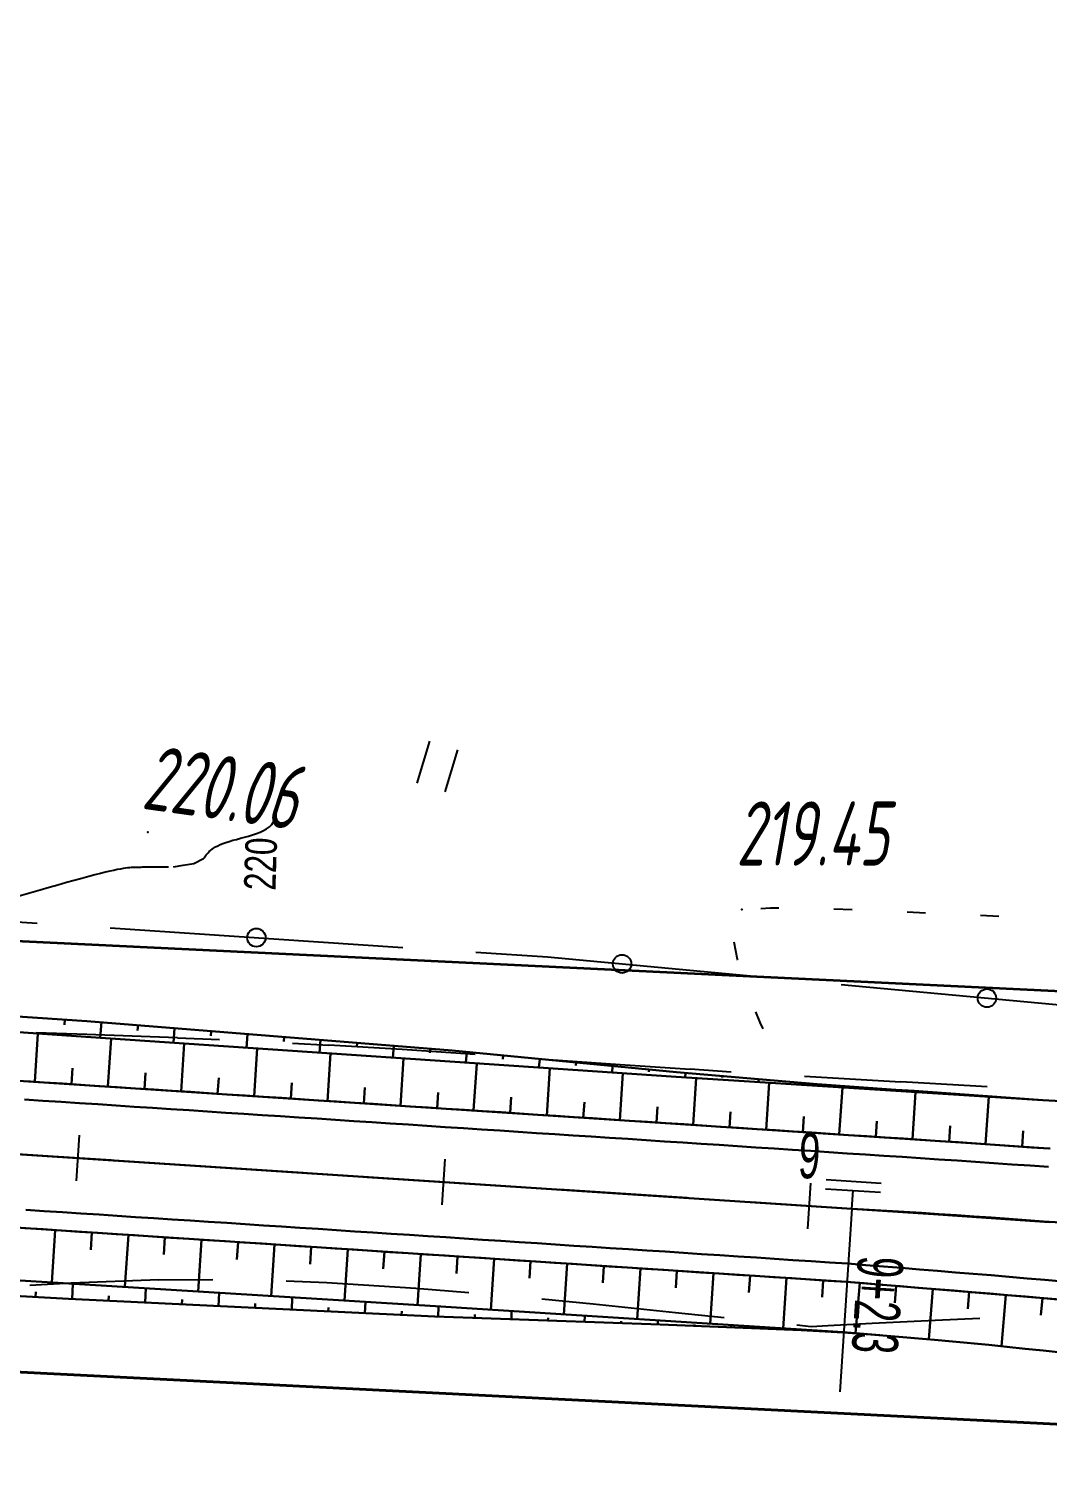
# Model space of a CAD drawing. Header units: millimetres. Extents: x -1799 to 6962, y -1020 to 4121.
# Drawn here: x -908.8 to -853.2, y 3670.6 to 3749.8 of the extents above; entities that cross this region are included whole.
import ezdxf

# ---------------------------------------------------------------- set-up
doc = ezdxf.new("R2010")
doc.units = ezdxf.units.MM
doc.linetypes.add('CONTI', pattern=[0])
doc.linetypes.add('DASHED', pattern=[0.75, 0.5, -0.25])
for name, color, linetype, lineweight in [('10', 1, 'Continuous', 35), ('КОПИЯ_ОСЬ_13_ОТКОСЫ', 7, 'Continuous', 30), ('КОПИЯ_ОСЬ_ГРАНИЦЫ_ПОЛОС', 7, 'Continuous', 30), ('ОСЬ_ВЕРХ_ПОКРЫТИЯ_ГРАНИЦЫ_ПОЛОС', 7, 'Continuous', 30), ('ОСЬ_ВЕРХ_ПОКРЫТИЯ_ОСЬ', 1, 'Continuous', 30)]:
    doc.layers.add(name, color=color, linetype=linetype, lineweight=lineweight)
for name, color, linetype in [('_Ростелеком', 6, 'Continuous'), ('GOR_BDEFAULT', 212, 'CONTI'), ('PI_OTDEFAULT', 172, 'CONTI'), ('PI_TTDEFAULT', 5, 'CONTI'), ('PLN_O', 7, 'CONTI'), ('SIT_LDEFAULT', 7, 'CONTI'), ('ZAPSKDEFAULT', 7, 'CONTI'), ('КОПИЯ_ОСЬ_ТАНГЕНСЫ', 1, 'Continuous'), ('ОСЬ_ВЕРХ_ПОКРЫТИЯ_ПИКЕТЫ', 1, 'Continuous'), ('ОСЬ_ВЕРХ_ПОКРЫТИЯ_РАЗБИВКА_КРИВ', 1, 'Continuous'), ('ОСЬ_ВЕРХ_ПОКРЫТИЯ_ТАНГЕНСЫ', 1, 'Continuous'), ('разметка', 7, 'Continuous')]:
    doc.layers.add(name, color=color, linetype=linetype)
doc.styles.add('eskd', font='spds.shx', dxfattribs={"width": 1.2, "oblique": 15})
doc.styles.add('SHRFT', font='TXT', dxfattribs={"width": 3.5})
doc.styles.get("Standard").update_dxf_attribs({"font": 'arial.ttf'})
doc.styles.add('STYLE1', font='romand.shx', dxfattribs={"width": 0.9})
doc.linetypes.add('кабель_связи_проект.', pattern='A,10,-1,["/",STYLE1,S=3,R=0,X=0,Y=-1.5],-4.1', length=15.1)

# ---------------------------------------------------------------- blocks, each defined once
blk = doc.blocks.new('BL_2011')
at = {"color": 0}
for p, q in [((0, 0), (0, 2.4)), ((1.6, 0), (1.6, 2.4))]:
    blk.add_line(p, q, dxfattribs=at)

msp = doc.modelspace()

# ---------------------------------------------------------------- linework, layer by layer
at = {"layer": '10'}
msp.add_lwpolyline([(-1127.044035623481, 3748.853480735247), (-1082.584035623519, 3724.793480734726), (-1040.334035623519, 3713.903480735061), (-945.9640356234067, 3701.783480734949), (-821.164035623593, 3695.803480735433), (-801.8740356235558, 3692.213480734651), (-802.5440356234812, 3689.663480734837), (-744.5440356234812, 3662.453480734875), (-623.344035623295, 3533.8734807348), (-488.3940356235744, 3411.683480735322), (-417.2740356234626, 3367.923480734614), (-360.3940356235744, 3343.983480735135), (-65.03403562370477, 3344.8734807348)], dxfattribs=at)
at = {"layer": '_Ростелеком', "linetype": 'кабель_связи_проект.', "lineweight": 40, "ltscale": 0.25}
msp.add_lwpolyline([(-1657.508299623549, 3939.309212735307), (-1658.166559841649, 3937.633192245302), (-1600.278279218406, 3918.21813336612), (-1339.90307447779, 3818.219484850218), (-1287.499567368408, 3802.76526898091), (-1263.755260603901, 3795.430219643203), (-1223.530477714949, 3781.706089482096), (-1196.627684615718, 3769.679823335645), (-1196.627684615718, 3769.679823335645), (-1140.230327299932, 3729.428283091088), (-1091.099603466128, 3703.07820017488), (-1044.780343006647, 3690.316537799698), (-948.5302202035, 3678.474030340475), (-823.7066648495584, 3672.227009011817)], dxfattribs=at)
at = {"layer": 'GOR_BDEFAULT', "color": 212, "elevation": 220, "flags": 128}
for points in [[(-900.9482996235511, 3704.089211735328), (-900.408299623572, 3704.179215735209), (-899.8282996235557, 3704.26921173503), (-899.3082996235953, 3704.529213735287), (-899.268299623558, 3704.579216734891), (-899.2382996235883, 3704.619217735169), (-899.1982996235511, 3704.679215735209), (-899.158299623572, 3704.729210735683), (-899.1082996235837, 3704.789216734854), (-899.048299623586, 3704.849213735585), (-898.9882996235883, 3704.909211734695), (-898.9182996235813, 3704.979210735683), (-898.838299623565, 3705.039216734854), (-898.7482996235976, 3705.099213735585), (-898.6482996235627, 3705.169213734952), (-898.5282996235674, 3705.229210735683), (-898.3982996235627, 3705.299218735111), (-898.2482996235976, 3705.359215734911), (-898.088299623565, 3705.409211734695), (-897.908299623572, 3705.469216735487), (-897.7082996235604, 3705.529213735287), (-897.4982996235976, 3705.579216734891), (-897.2882996235767, 3705.639214735863), (-897.0682996236046, 3705.699212734972), (-896.8482996235743, 3705.759217735765), (-896.6282996236023, 3705.819214735565), (-896.4182996235813, 3705.899216735189), (-896.2182996235697, 3705.979210735683), (-896.0282996235674, 3706.059212735307), (-895.8582996235837, 3706.159211734695), (-895.7082996235604, 3706.26921173503), (-895.5782996235557, 3706.389214735863), (-895.4882996235883, 3706.529213735287), (-895.4182996235813, 3706.669213734952)], [(-901.2082996235604, 3704.069214735565), (-901.9682996235697, 3704.069214735565), (-902.0282996235674, 3704.069214735565), (-902.0982996235743, 3704.059212735307), (-902.158299623572, 3704.059212735307), (-902.228299623579, 3704.059212735307), (-902.298299623586, 3704.059212735307), (-902.368299623593, 3704.059212735307), (-902.4382996236, 3704.059212735307), (-902.5082996235487, 3704.059212735307), (-902.5782996235557, 3704.059212735307), (-902.6482996235627, 3704.059212735307), (-902.7182996235697, 3704.049218735111), (-902.7882996235767, 3704.049218735111), (-902.868299623593, 3704.049218735111), (-902.9382996236, 3704.049218735111), (-903.0082996235487, 3704.049218735111), (-903.088299623565, 3704.049218735111), (-903.1682996235813, 3704.039216734854), (-903.2482996235976, 3704.039216734854), (-903.338299623565, 3704.029213735287), (-903.4482996235511, 3704.01921173503), (-903.5582996235953, 3704.009217735765), (-903.6882996236, 3703.989212735009), (-903.838299623565, 3703.95921473523), (-904.0082996235487, 3703.929215735209), (-904.1982996235511, 3703.889214735863), (-904.408299623572, 3703.849213735585), (-904.658299623572, 3703.789216734854), (-904.9282996235906, 3703.719216735487), (-905.228299623579, 3703.639214735863), (-905.5682996236046, 3703.549218735111), (-905.9482996235511, 3703.449212734972), (-906.3582996235837, 3703.339211735328), (-906.7882996235767, 3703.219216735487), (-907.2482996235976, 3703.089211735328), (-907.728299623579, 3702.949212734972), (-908.2182996235697, 3702.809212735307), (-908.728299623579, 3702.669213734952), (-909.2382996235883, 3702.51921173503), (-909.7482996235976, 3702.379212735606), (-910.2582996235487, 3702.239212735009), (-910.7582996235487, 3702.109215734911), (-911.2482996235976, 3701.979210735683), (-911.728299623579, 3701.859215734911), (-912.1782996235906, 3701.739212735009), (-912.6082996235837, 3701.639214735863), (-913.0082996235487, 3701.549218735111), (-913.3782996236023, 3701.469216735487), (-913.7182996235697, 3701.409211734695), (-914.048299623586, 3701.349213735585), (-914.3482996235743, 3701.299218735111), (-914.6282996236023, 3701.259217735765), (-914.8982996235627, 3701.229210735683), (-915.1382996235534, 3701.20921473523), (-915.3782996236023, 3701.189217735467), (-915.5982996235743, 3701.179215735209), (-915.8182996236046, 3701.169213734952), (-916.018299623558, 3701.159211734695), (-916.228299623579, 3701.159211734695), (-916.4182996235813, 3701.159211734695), (-916.618299623593, 3701.149216735189), (-916.8082996235953, 3701.149216735189), (-917.0082996235487, 3701.149216735189), (-917.2082996235604, 3701.149216735189), (-917.3982996235627, 3701.149216735189), (-917.5982996235743, 3701.149216735189), (-917.798299623586, 3701.149216735189), (-917.9982996235976, 3701.149216735189), (-918.1882996236, 3701.149216735189), (-918.3882996235534, 3701.149216735189), (-918.588299623565, 3701.149216735189), (-918.7882996235767, 3701.149216735189), (-918.978299623579, 3701.149216735189), (-919.1782996235906, 3701.149216735189), (-919.3782996236023, 3701.149216735189), (-919.5782996235557, 3701.149216735189), (-919.7782996235674, 3701.149216735189), (-919.9682996235697, 3701.149216735189), (-920.1682996235813, 3701.149216735189), (-920.3782996236023, 3701.159211734695), (-920.588299623565, 3701.159211734695), (-920.798299623586, 3701.179215735209), (-921.018299623558, 3701.199212734972), (-921.2382996235883, 3701.219216735487), (-921.478299623579, 3701.259217735765), (-921.7182996235697, 3701.299218735111), (-921.9682996235697, 3701.349213735585), (-922.228299623579, 3701.409211734695), (-922.5082996235487, 3701.479210735683), (-922.798299623586, 3701.559212735307), (-923.0982996235743, 3701.659211734695), (-923.4182996235813, 3701.76921173503), (-923.7482996235976, 3701.889214735863), (-924.088299623565, 3702.01921173503), (-924.4382996236, 3702.149216735189), (-924.7882996235767, 3702.299218735111), (-925.158299623572, 3702.449212734972), (-925.518299623558, 3702.599213735585), (-925.8782996236023, 3702.749215735507), (-926.2482996235976, 3702.899216735189), (-926.6082996235837, 3703.049218735111), (-926.9582996235604, 3703.199212734972), (-927.298299623586, 3703.339211735328), (-927.6382996235534, 3703.469216735487), (-927.9682996235697, 3703.589211735328), (-928.2782996235674, 3703.689217735467), (-928.5682996236046, 3703.789216734854), (-928.8482996235743, 3703.869217735169), (-929.1082996235837, 3703.939217735467), (-929.368299623593, 3703.999215735507), (-929.6082996235837, 3704.049218735111), (-929.838299623565, 3704.089211735328), (-930.0582996235953, 3704.119217735169), (-930.268299623558, 3704.139214735863), (-930.478299623579, 3704.159211734695), (-930.6782996235906, 3704.179215735209), (-930.868299623593, 3704.189217735467), (-931.0582996235953, 3704.189217735467), (-931.2382996235883, 3704.189217735467), (-931.4282996235906, 3704.199212734972), (-931.6082996235837, 3704.199212734972), (-931.7882996235767, 3704.199212734972), (-931.978299623579, 3704.199212734972), (-932.158299623572, 3704.199212734972), (-932.338299623565, 3704.199212734972), (-932.5282996235674, 3704.20921473523), (-932.7082996235604, 3704.20921473523), (-932.8882996235534, 3704.20921473523), (-933.0782996235557, 3704.219216735487), (-933.2582996235487, 3704.219216735487), (-933.4482996235511, 3704.219216735487), (-933.6382996235534, 3704.229210735683), (-933.8282996235557, 3704.229210735683), (-934.0082996235487, 3704.229210735683), (-934.1982996235511, 3704.239212735009), (-934.3882996235534, 3704.239212735009), (-934.5782996235557, 3704.249215735507), (-934.7782996235674, 3704.249215735507), (-934.978299623579, 3704.249215735507), (-935.1782996235906, 3704.239212735009), (-935.3882996235534, 3704.229210735683), (-935.618299623593, 3704.219216735487), (-935.8482996235743, 3704.189217735467), (-936.088299623565, 3704.159211734695), (-936.3482996235743, 3704.109215734911), (-936.6282996236023, 3704.049218735111), (-936.9182996235813, 3703.979210735683), (-937.2382996235883, 3703.889214735863), (-937.5682996236046, 3703.789216734854), (-937.9282996235906, 3703.659211734695), (-938.3082996235953, 3703.51921173503), (-938.7182996235697, 3703.349213735585), (-939.1482996235627, 3703.169213734952), (-939.5982996235743, 3702.969216735487), (-940.0582996235953, 3702.759217735765), (-940.5282996235674, 3702.539216734854), (-941.0082996235487, 3702.309212735307), (-941.4982996235976, 3702.079216734891), (-941.978299623579, 3701.849213735585), (-942.4482996235511, 3701.609215734911), (-942.908299623572, 3701.389214735863), (-943.368299623593, 3701.169213734952), (-943.798299623586, 3700.949212734972), (-944.2082996235604, 3700.759217735765), (-944.5982996235743, 3700.569214735565), (-944.9482996235511, 3700.409211734695), (-945.268299623558, 3700.259217735765), (-945.5582996235953, 3700.139214735863), (-945.8282996235557, 3700.029213735287), (-946.0582996235953, 3699.939217735467), (-946.268299623558, 3699.869217735169), (-946.4582996235604, 3699.809212735307), (-946.6282996236023, 3699.759217735765), (-946.7782996235674, 3699.729210735683), (-946.908299623572, 3699.699212734972), (-947.0282996235674, 3699.679215735209), (-947.1382996235534, 3699.669213734952), (-947.2382996235883, 3699.669213734952), (-947.3282996235557, 3699.669213734952), (-947.4182996235813, 3699.669213734952), (-947.4982996235976, 3699.669213734952), (-947.588299623565, 3699.679215735209), (-947.6782996235906, 3699.679215735209), (-947.768299623558, 3699.699212734972), (-947.868299623593, 3699.719216735487), (-947.978299623579, 3699.749215735507), (-948.1082996235837, 3699.789216734854), (-948.2482996235976, 3699.859215734911), (-948.3982996235627, 3699.939217735467), (-948.5782996235557, 3700.049218735111), (-948.7882996235767, 3700.179215735209), (-949.0082996235487, 3700.329216734891), (-949.268299623558, 3700.51921173503), (-949.5582996235953, 3700.739212735009), (-949.8782996236023, 3700.999215735507), (-950.2382996235883, 3701.299218735111)]]:
    msp.add_lwpolyline(points, dxfattribs=at)
at = {"layer": 'PI_TTDEFAULT', "color": 5}
for p in [(-902.338299623565, 3705.979210735683, 220.065), (-869.9282996235906, 3701.749215735507, 219.452)]:
    msp.add_point(p, dxfattribs=at)
at = {"layer": 'PLN_O'}
for p, q in [((-916.8282996235557, 3701.569214735565), (-908.3782996236023, 3701.009217735765)), ((-904.3982996235627, 3700.749215735507), (-888.4282996235906, 3699.689217735467)), ((-884.4382996236, 3699.429215735209), (-880.5282996235674, 3699.169213734952)), ((-880.5282996235674, 3699.169213734952), (-868.4882996235883, 3698.039216734854)), ((-864.5082996235487, 3697.669213734952), (-848.5782996235557, 3696.169213734952))]:
    msp.add_line(p, q, dxfattribs=at)
for centre in [(-896.4182996235813, 3700.219216735487), (-876.4582996235604, 3698.789216734854), (-856.548299623586, 3696.919213734952)]:
    msp.add_circle(centre, 0.5, dxfattribs=at)
at = {"layer": 'SIT_LDEFAULT', "color": 7}
for p, q in [((-868.8882996235534, 3701.809212735307), (-868.3582996235837, 3701.839211735328)), ((-868.3582996235837, 3701.839211735328), (-867.8982996235627, 3701.839211735328)), ((-864.8982996235627, 3701.789216734854), (-863.8982996235627, 3701.749215735507)), ((-860.908299623572, 3701.629212735606), (-859.908299623572, 3701.579216734891)), ((-856.8982996235627, 3701.439217735467), (-855.8982996235627, 3701.389214735863)), ((-870.1682996235813, 3699.029213735287), (-870.3482996235743, 3699.979210735683)), ((-870.1482996235627, 3698.989212735009), (-870.158299623572, 3699.029213735287)), ((-868.9182996235813, 3695.589211735328), (-869.1682996235813, 3696.169213734952)), ((-905.6782996235906, 3694.929215735209), (-908.4282996235906, 3695.01921173503)), ((-900.7182996235697, 3694.749215735507), (-905.6782996235906, 3694.929215735209)), ((-868.768299623558, 3695.249215735507), (-868.9182996235813, 3695.589211735328)), ((-898.4382996236, 3694.639214735863), (-900.7182996235697, 3694.739212735009)), ((-892.4582996235604, 3694.339211735328), (-894.4482996235511, 3694.449212734972)), ((-888.4682996235697, 3694.109215734911), (-892.4582996235604, 3694.349213735585)), ((-884.4682996235697, 3693.839211735328), (-888.4682996235697, 3694.109215734911)), ((-876.5682996236046, 3693.289216734854), (-880.478299623579, 3693.559212735307)), ((-872.7482996235976, 3693.029213735287), (-876.5682996236046, 3693.289216734854)), ((-870.4982996235976, 3692.889214735863), (-872.7482996235976, 3693.039216734854)), ((-865.268299623558, 3692.569214735565), (-866.5082996235487, 3692.639214735863)), ((-861.2382996235883, 3692.339211735328), (-865.268299623558, 3692.569214735565)), ((-857.1482996235627, 3692.119217735169), (-861.2382996235883, 3692.349213735585)), ((-856.5282996235674, 3692.089211735328), (-857.1482996235627, 3692.119217735169)), ((-908.7882996235767, 3681.259217735765), (-906.5282996235674, 3681.389214735863)), ((-906.5282996235674, 3681.389214735863), (-901.7482996235976, 3681.569214735565)), ((-901.7482996235976, 3681.559212735307), (-898.798299623586, 3681.569214735565)), ((-894.798299623586, 3681.489212735009), (-892.5682996236046, 3681.399216735189)), ((-892.5682996236046, 3681.399216735189), (-887.7182996235697, 3681.089211735328)), ((-887.7182996235697, 3681.099213735585), (-884.8182996236046, 3680.859215734911)), ((-880.838299623565, 3680.509217735765), (-878.0382996235767, 3680.249215735507)), ((-878.0382996235767, 3680.239212735009), (-873.548299623586, 3679.779213735287)), ((-873.548299623586, 3679.779213735287), (-870.8882996235534, 3679.499215735507)), ((-866.9182996235813, 3679.089211735328), (-866.1482996235627, 3679.009217735765)), ((-866.1482996235627, 3679.009217735765), (-865.2382996235883, 3679.059212735307)), ((-865.2382996235883, 3679.059212735307), (-862.8182996236046, 3679.189217735467)), ((-862.8182996236046, 3679.189217735467), (-859.3782996236023, 3679.359215734911)), ((-859.3782996236023, 3679.359215734911), (-856.9282996235906, 3679.469216735487))]:
    msp.add_line(p, q, dxfattribs=at)
at = {"layer": 'КОПИЯ_ОСЬ_13_ОТКОСЫ'}
for points in [[(-955.6349643058693, 3699.276480884676), (-953.6450351066505, 3699.109931202059), (-952.646622020713, 3699.073325367098), (-951.647598583213, 3699.040824146395), (-950.6504672355568, 3698.975501270418), (-948.6584628410255, 3698.79708024991), (-945.568497020713, 3698.54187700284), (-938.6931308097755, 3697.939917774324), (-925.626602489463, 3697.00020524991), (-905.6711581535255, 3695.66606828702), (-885.7335971183693, 3694.057532520418), (-873.4846957511818, 3692.874655933504), (-865.8105014152443, 3692.228461475496), (-861.519913036338, 3691.922675342684), (-860.5202182121193, 3691.856955738192), (-857.517715770713, 3691.646094532137), (-856.515274364463, 3691.578192920809), (-853.5045932121193, 3691.358084888582)], [(-959.6763725110995, 3698.644948948559), (-948.7239799329745, 3697.795217503247), (-905.7271537610995, 3694.809911717114), (-873.501201612662, 3692.622198094067), (-863.5216483900058, 3691.982580174145), (-855.513652784537, 3691.487493504223), (-853.5048026868808, 3691.355108250317), (-852.499004347037, 3691.292181004223)], [(-959.6763461418068, 3698.644950122957), (-948.7239535636818, 3697.795218677645), (-905.7271273918068, 3694.809897632723), (-873.5011752433693, 3692.622199268465), (-863.5216830558693, 3691.982581348543), (-855.5136264152443, 3691.48750993741), (-853.5045932121193, 3691.358084888582)], [(-906.8657992668068, 3695.745948047762), (-906.8847201652443, 3695.463309497957)], [(-908.5105399915683, 3692.352575291333), (-908.337871534537, 3694.991186131177)], [(-904.8710482902443, 3695.601523609285), (-904.9392245597755, 3694.756415577059)], [(-902.877579051963, 3695.440695972567), (-902.900284130088, 3695.158988208895)], [(-900.8840487785255, 3695.279853077059), (-900.948135692588, 3694.485480518465)], [(-898.890518505088, 3695.11902544034), (-898.9118808097755, 3694.854224414949)], [(-896.8969882316505, 3694.958182544832), (-896.9569857902443, 3694.214530201082)], [(-904.5190849134433, 3692.091344822583), (-904.3473319837558, 3694.71622275227)], [(-900.5276298353183, 3691.830144871411), (-900.3564872571933, 3694.445318211255)], [(-896.5361747571933, 3691.568944920239), (-896.3656425306308, 3694.174383152661)], [(-894.903457958213, 3694.797354908113), (-894.923477489463, 3694.549460621004)], [(-892.9099276847755, 3694.636512012606), (-892.9658358879005, 3693.943579883699)], [(-890.916397411338, 3694.475684375887), (-890.9350741691505, 3694.244696827059)], [(-888.9228671379005, 3694.314841480379), (-888.9746859855568, 3693.672644825106)], [(-886.9293978996193, 3694.15401384366), (-886.9466098136818, 3693.939948291903)], [(-892.5447196790683, 3691.307714451489), (-892.3748588392245, 3693.903478611645)], [(-888.5532646009433, 3691.046514500317), (-888.384014112662, 3693.632543553052)], [(-884.9369662589943, 3693.980597705965), (-884.992813426963, 3693.402320118074)], [(-884.5618095228183, 3690.785314549145), (-884.3931693860995, 3693.361608494458)], [(-882.9462436027443, 3693.788352222567), (-882.9648593254005, 3693.595603199129)], [(-880.955459911338, 3693.596106739168), (-881.000381786338, 3693.131293506746)], [(-878.964737255088, 3693.40386125577), (-878.9796908683693, 3693.248923511629)], [(-906.5148124525058, 3692.221960056958), (-906.457256300162, 3693.101507176098)], [(-902.5233573743808, 3691.960760105786), (-902.4661063978183, 3692.83569907063)], [(-898.5319022962558, 3691.699529637036), (-898.474834425162, 3692.571264256177)], [(-880.5703544446933, 3690.524084080395), (-880.4023856946933, 3693.090703953442)], [(-876.974014598838, 3693.211615772371), (-877.007950145713, 3692.860251636629)], [(-876.578838331412, 3690.262884129223), (-876.4115409681308, 3692.819768894848)], [(-874.983291942588, 3693.019370288973), (-874.9945834464943, 3692.902259082918)], [(-872.9919589347755, 3692.833167286043), (-873.0124057121193, 3692.59087297452)], [(-872.587383253287, 3690.001684178052), (-872.4204521009433, 3692.552923191723)], [(-870.9990390129005, 3692.665351123934), (-871.0058139152443, 3692.584586353426)], [(-869.0060580558693, 3692.497550220613), (-869.0197909660255, 3692.334967823153)], [(-894.5404472181308, 3691.438329685864), (-894.483623487662, 3692.306798924145)], [(-890.5489921400058, 3691.177129734692), (-890.4923515150058, 3692.042364109692)], [(-886.5575370618808, 3690.915899265942), (-886.5010795423495, 3691.777929295239)], [(-868.595928175162, 3689.740453709302), (-868.4286308118808, 3692.297094334302)], [(-867.0131381339943, 3692.329734058504), (-867.017715770713, 3692.275534839754)], [(-865.019424755088, 3692.17208024991), (-865.026016551963, 3692.079001636629)], [(-864.604473097037, 3689.47925375813), (-864.4368095228183, 3692.041234959302)], [(-863.0244906730568, 3692.029898853426), (-863.0266879386818, 3691.998877735262)], [(-861.0293124504005, 3691.890418262606), (-861.0334018058693, 3691.828742237215)], [(-860.613018018912, 3689.218053806958), (-860.444560987662, 3691.792333592114)], [(-859.034073192588, 3691.752585621004), (-859.035538036338, 3691.732032032137)], [(-882.5660819837558, 3690.65469931477), (-882.5098686048495, 3691.513463963208)], [(-878.5745658704745, 3690.393499363598), (-878.5185966321933, 3691.249029148755)], [(-874.5831107923495, 3690.132268894848), (-874.5273856946933, 3690.984563816723)], [(-857.038956005088, 3691.61365434659), (-857.0410922355568, 3691.581931324129)], [(-856.621807081412, 3688.952764500317), (-856.4423026868808, 3691.544927586255)], [(-855.044082958213, 3691.470633716707), (-855.044815380088, 3691.460059375887)], [(-870.5916557142245, 3689.871068943677), (-870.5359916517245, 3690.721502293286)], [(-866.6002006360995, 3689.609868992505), (-866.544414503287, 3690.462072361645)], [(-862.6087455579745, 3689.348638523755), (-862.5528373548495, 3690.202642430005)], [(-858.6172904798495, 3689.087438572583), (-858.5611381360995, 3689.945531834302)], [(-854.6266288587558, 3688.814550388989), (-854.5667533704745, 3689.67862509602)], [(-961.4134523231387, 3687.807686455933), (-942.4012452918887, 3686.553627618042), (-864.21112078017, 3681.440102227417), (-856.7476808387637, 3680.831551202026), (-852.779236014545, 3680.491707452026)], [(-961.6292726356387, 3684.637032159058), (-949.627868827045, 3683.973732598511), (-939.6441652137637, 3683.397987969604), (-886.64569109267, 3680.111336358276), (-864.3903810340762, 3678.698952325073), (-859.4163209754824, 3678.283180840698), (-858.4250490028262, 3678.181618340698), (-856.4431154090762, 3678.005501397339), (-855.4544679481387, 3677.90180266687), (-854.4671022254824, 3677.791176446167), (-853.479431327045, 3677.697487481323), (-852.493103202045, 3677.596657403198)], [(-961.6292635590562, 3684.637024839793), (-949.6278597504624, 3683.973740538036), (-939.6441561371812, 3683.39798065034), (-886.6456820160874, 3680.111329039012), (-864.3904024750718, 3678.698952635204), (-862.3979097992906, 3678.541443785106)], [(-907.3941041786074, 3684.264198907104), (-907.5808107215762, 3681.40961516687)], [(-905.398376639545, 3684.133705743042), (-905.46063249892, 3683.182167657104)], [(-903.4026491004824, 3684.003182061401), (-903.5884401161074, 3681.162026055542)], [(-901.40692156142, 3683.872658379761), (-901.4688722450137, 3682.925606377808)], [(-958.6765352875718, 3683.705170591747), (-939.7061678559312, 3682.450005491649), (-926.6322542817124, 3681.623047789012), (-906.6622225434312, 3680.511452635204), (-886.682669320775, 3679.545540769969), (-874.3850008637437, 3679.108063658153), (-866.6877352387437, 3678.815125425731), (-864.3912569672593, 3678.6859826645), (-862.3979097992906, 3678.541443785106)], [(-899.4111940223574, 3683.74213469812), (-899.596130545795, 3680.914436944214)], [(-897.415466483295, 3683.611611016479), (-897.4771119911074, 3682.669045098511)], [(-895.4196779090762, 3683.481087334839), (-895.6037599403262, 3680.666847832886)], [(-893.4239503700137, 3683.350594170776), (-893.485290702045, 3682.412514336792)], [(-891.4282228309512, 3683.220070489136), (-891.6113893348574, 3680.419258721558)], [(-889.4324952918887, 3683.089546807495), (-889.4935304481387, 3682.155953057495)], [(-887.4367677528262, 3682.959023125854), (-887.6190187293887, 3680.171700127808)], [(-885.4410402137637, 3682.828499444214), (-885.5017701942324, 3681.899391778198)], [(-883.4453126747012, 3682.697975762573), (-883.6269532997012, 3679.919747002808)], [(-881.4495241004824, 3682.567482598511), (-881.5101320106387, 3681.641396172729)], [(-879.45379656142, 3682.43695891687), (-879.6350099403262, 3679.666420586792)], [(-877.4580690223574, 3682.306435235229), (-877.518493827045, 3681.382912286011)], [(-875.462341483295, 3682.175911553589), (-875.643005545795, 3679.413063653198)], [(-873.4666139442324, 3682.045387871948), (-873.5268556434512, 3681.12445891687)], [(-871.47088640517, 3681.914864190308), (-871.65106218642, 3679.159737237183)], [(-869.4751588661074, 3681.784371026245), (-869.5352174598574, 3680.865975030151)], [(-867.4793702918887, 3681.653847344604), (-867.6590577918887, 3678.906380303589)], [(-865.4836427528262, 3681.523323662964), (-865.5435182411074, 3680.607491143433)], [(-863.4887697059512, 3681.381203301636), (-863.71209734267, 3678.642250664917)], [(-908.4740511567124, 3680.612297972118), (-908.458059945775, 3680.899765928661)], [(-906.4770723969468, 3680.502495726024), (-906.4366671235093, 3681.338646849071)], [(-904.4794222504624, 3680.405922850047), (-904.4659334809312, 3680.684639891063)], [(-902.4817415864, 3680.309342344676), (-902.4439608246812, 3681.091042478954)], [(-898.4864107758531, 3680.116188963329), (-898.4512545258531, 3680.843438108836)], [(-894.4910799653062, 3679.923035581981), (-894.458548227025, 3680.595833738719)], [(-861.4953615028262, 3681.218666680542), (-861.5698243934512, 3680.305672295776)], [(-859.5020143348574, 3681.056130059448), (-859.726013358295, 3678.309090264526)], [(-857.5086061317324, 3680.893593438354), (-857.5832521278262, 3679.977913506714)], [(-855.5156251747012, 3680.726051934448), (-855.754821952045, 3677.933327325073)], [(-900.4840914399156, 3680.2127694687), (-900.47148768015, 3680.473336180125)], [(-896.4887301117906, 3680.019608457957), (-896.4770113617906, 3680.262032469188)], [(-892.4933993012437, 3679.82645507661), (-892.4825655610093, 3680.050721128856)], [(-890.4957491547593, 3679.729882200633), (-890.4658419281968, 3680.348236997997)], [(-888.4980684906968, 3679.633301695262), (-888.4881197602281, 3679.839417417918)], [(-886.5003267914781, 3679.539048155223), (-886.4803377778062, 3680.100838621532)], [(-882.5028292328843, 3679.396843870555), (-882.4868075043687, 3679.847397764598)], [(-853.5229493934512, 3680.555397637573), (-853.6026613075137, 3679.624489434448)], [(-884.5015780121812, 3679.467949827586), (-884.49492518015, 3679.655213316356)], [(-880.5041109711656, 3679.325745542918), (-880.4987703949937, 3679.475930174266)], [(-878.5053621918687, 3679.254639585887), (-878.4933077485093, 3679.593956907665)], [(-876.50664393015, 3679.18354125825), (-876.5026156098374, 3679.296647032176)], [(-874.5078951508531, 3679.112435301219), (-874.4997774750718, 3679.340523680125)], [(-872.509329477025, 3679.036683042918), (-872.5064303071031, 3679.112702330028)], [(-870.510794320775, 3678.960617979442), (-870.5059725434312, 3679.087059935008)], [(-868.5122286469468, 3678.88456054536), (-868.5106112153062, 3678.92670532075)], [(-866.5138155610093, 3678.805344541942), (-866.5122286469468, 3678.83361144868)], [(-864.5169893891343, 3678.693047483836), (-864.5164400727281, 3678.702469786082)]]:
    msp.add_lwpolyline(points, dxfattribs=at)
at = {"layer": 'КОПИЯ_ОСЬ_ГРАНИЦЫ_ПОЛОС'}
for points in [[(-908.9996147753172, 3692.386298513425), (-908.0019230529342, 3692.321050705773), (-907.0042313306385, 3692.255802898121), (-906.0065396083137, 3692.190555093263), (-905.0088478860471, 3692.125307288406), (-904.0111561637223, 3692.060059479822), (-903.0134644413683, 3691.994811674965), (-902.0157727190726, 3691.929563867313), (-901.018080996806, 3691.864316059661), (-900.0203892744521, 3691.799068252941), (-899.0226975521273, 3691.733820447152), (-898.0250058297734, 3691.668572642294), (-897.0273141075068, 3691.603324834642), (-896.0296223851528, 3691.538077027922), (-895.0319306628571, 3691.472829223064), (-894.0342389405614, 3691.407581415412), (-893.0365472182075, 3691.342333609623), (-892.0388554959118, 3691.277085802903), (-891.041163773587, 3691.211837996182), (-890.0434720512912, 3691.146590189462), (-889.0457803289373, 3691.081342383673), (-888.0480886065543, 3691.016094576952), (-887.0503968842877, 3690.9508467693), (-886.0527051620211, 3690.885598966305), (-885.0550134396381, 3690.820351156791), (-884.0573217173423, 3690.755103351002), (-883.0596299950466, 3690.689855544281), (-882.0619382727509, 3690.624607738492), (-881.0642465504261, 3690.55935993084), (-880.0665548280431, 3690.494112125983), (-879.0688631057474, 3690.428864319262), (-878.0711713834808, 3690.363616512542), (-877.0734796611268, 3690.298368705821), (-876.0757879388602, 3690.233120900964), (-875.0780962164772, 3690.16787309238), (-874.0804044941524, 3690.102625287523), (-873.0827127718276, 3690.037377479871), (-872.085021049561, 3689.97212967315), (-871.0873293272361, 3689.906881868293), (-870.0896376049404, 3689.841634060641), (-869.0919458825865, 3689.776386254852), (-868.0942541603199, 3689.711138448131), (-867.096562437966, 3689.64589064048), (-866.0988707156703, 3689.580642835622), (-865.1011789933746, 3689.515395029833), (-864.1034872710206, 3689.450147222181), (-863.1057277672426, 3689.384891833563), (-862.1075731812653, 3689.319547289436), (-861.108986556259, 3689.254001377535), (-860.1099752419886, 3689.188142981765), (-859.1105466922654, 3689.121860851918), (-858.1107085025487, 3689.055043592502), (-857.1104684466172, 3688.987579669257), (-856.1098345145492, 3688.919357424987), (-855.1088149496263, 3688.850265058142), (-854.1074182859356, 3688.780190653552), (-853.1056533860883, 3688.70902215821)], [(-909.0561984352444, 3684.372909272474), (-908.0596474141839, 3684.307736067486), (-907.063096396907, 3684.242562861567), (-906.0665453777383, 3684.177389656578), (-905.0699943594718, 3684.11221645159), (-904.0734433430971, 3684.047043244739), (-903.0768923238993, 3683.98187003882), (-902.0803413047306, 3683.916696833831), (-901.0837902873955, 3683.851523627912), (-900.0872392700894, 3683.786350421061), (-899.0906882499894, 3683.721177216073), (-898.0941372326542, 3683.656004010153), (-897.0975862134565, 3683.590830805165), (-896.1010351961504, 3683.525657599245), (-895.1044841797466, 3683.460484391463), (-894.1079331587443, 3683.395311186475), (-893.111382140507, 3683.330137981487), (-892.1148311222696, 3683.264964776498), (-891.1182801058658, 3683.199791569647), (-890.121729086668, 3683.134618363728), (-889.1251780702642, 3683.069445155946), (-888.1286270473993, 3683.004271951889), (-887.1320760337603, 3682.939098745038), (-886.1355250127581, 3682.87392554005), (-885.1389739945207, 3682.808752335061), (-884.1424229772147, 3682.743579129142), (-883.1458719599086, 3682.678405922291), (-882.1493209406817, 3682.613232716371), (-881.1527699224735, 3682.548059510452), (-880.1562189033048, 3682.482886305464), (-879.1596678850383, 3682.417713100475), (-878.1631168686927, 3682.352539893624), (-877.1665658466718, 3682.287366689568), (-876.1700148330619, 3682.222193482717), (-875.1734638139224, 3682.157020275866), (-874.1769127947537, 3682.091847069946), (-873.180361775585, 3682.026673864958), (-872.1838107601125, 3681.961500657176), (-871.1872597372185, 3681.896327453119), (-870.1907087227064, 3681.831154247199), (-869.1941577025191, 3681.765981042211), (-868.1976066853003, 3681.700807836291), (-867.201055667063, 3681.635634630372), (-866.2045046496405, 3681.570461423521), (-865.2079536305591, 3681.505288217601), (-864.2188954761277, 3681.440605036368), (-863.2459858276325, 3681.362289295917), (-862.2660332091527, 3681.283299044159), (-861.2865326131196, 3681.204131651123), (-860.3074957705303, 3681.124682259199), (-859.3289345002759, 3681.044846163516), (-858.3508607595195, 3680.96451881287), (-857.3732866487026, 3680.88359581997), (-856.3962244595659, 3680.80197296982), (-855.419686720872, 3680.719546215062), (-854.4442227659074, 3680.636257499841), (-853.4688260763851, 3680.551916724456), (-852.4939930602468, 3680.466461177369)]]:
    msp.add_lwpolyline(points, dxfattribs=at)
at = {"layer": 'КОПИЯ_ОСЬ_ТАНГЕНСЫ'}
msp.add_line((-1078.138299624135, 3699.439214735677), (-773.6982996241331, 3679.529214735528), dxfattribs=at)
at = {"layer": 'ОСЬ_ВЕРХ_ПОКРЫТИЯ_ГРАНИЦЫ_ПОЛОС', "linetype": 'Continuous'}
for points in [[(-853.1885795423495, 3688.714941013989), (-857.6941947767245, 3689.027044285473), (-948.9070243665683, 3694.996191013989), (-960.8646659681308, 3695.869024265942)], [(-909.0001894488432, 3692.386336094153), (-908.0025187102638, 3692.321089661134), (-907.0048479718298, 3692.255843227183), (-906.0071772333667, 3692.190596793232), (-905.0095064948455, 3692.125350358349), (-904.0118357563824, 3692.060103926261), (-903.0141650178612, 3691.994857490447), (-902.0164942793399, 3691.929611057428), (-901.0188235408768, 3691.864364622546), (-900.0211528023847, 3691.799118188595), (-899.0234820638634, 3691.733871753712), (-898.0258113254004, 3691.668625320693), (-897.0281405868791, 3691.603378884879), (-896.0304698484742, 3691.538132451859), (-895.0327991098948, 3691.472886016977), (-894.0351283714026, 3691.407639583026), (-893.0374576329395, 3691.342393148144), (-892.0397868945056, 3691.277146716056), (-891.0421161559843, 3691.211900281173), (-890.0444454174631, 3691.146653848154), (-889.0467746789127, 3691.08140741234), (-888.0491039404787, 3691.016160978389), (-887.0514332020448, 3690.950914544438), (-886.0537624635235, 3690.885668110487), (-885.0560917249732, 3690.820421675605), (-884.0584209865392, 3690.755175241654), (-883.0607502480761, 3690.689928808634), (-882.0630795095258, 3690.624682373752), (-881.0654087710336, 3690.559435940732), (-880.0677380325415, 3690.49418950585), (-879.0700672940784, 3690.428943071899), (-878.0723965555862, 3690.363696636085), (-877.074725817065, 3690.298450203066), (-876.0770550785728, 3690.233203768184), (-875.0793843400515, 3690.167957336095), (-874.0817136016176, 3690.102710901213), (-873.0840428631254, 3690.037464465399), (-872.0863721245751, 3689.97221803238), (-871.088701386112, 3689.906971598429), (-870.091030647649, 3689.841725164478), (-869.0933599091568, 3689.776478730527), (-868.0956891706355, 3689.711232295645), (-867.0980184321434, 3689.645985861694), (-866.1003476936512, 3689.580739428674), (-865.1026769551881, 3689.515492993792), (-864.1050062166378, 3689.450246559841), (-863.1072680734414, 3689.384992593353), (-862.1091351580599, 3689.319649649237), (-861.1105702104305, 3689.254105520819), (-860.1115805796198, 3689.188249101316), (-859.1121737189151, 3689.121969139588), (-858.1123572228153, 3689.055154249457), (-857.1121388645461, 3688.987692913425), (-856.1115266330798, 3688.919473472436), (-855.1105287708251, 3688.850384134253), (-854.1091538108503, 3688.780312991154), (-853.1074106144861, 3688.709147998517)], [(-853.1788391921928, 3687.711702281063), (-854.1794687189013, 3687.782788146672), (-855.1798407220831, 3687.852789099713), (-856.1799463646803, 3687.921816846741), (-857.1797771349284, 3687.989983004903), (-858.1793248087251, 3688.057399100077), (-859.1785814123778, 3688.124176566874), (-860.177539185408, 3688.190426739317), (-861.1761905433286, 3688.256260855508), (-862.1745280402738, 3688.321790054825), (-863.1725443322703, 3688.387125361164), (-864.1702655734462, 3688.452378224966), (-865.1679363119674, 3688.517624657055), (-866.1656070504305, 3688.582871091937), (-867.1632777889517, 3688.648117525888), (-868.1609485273857, 3688.713363959839), (-869.158619265907, 3688.77861039379), (-870.1562900044282, 3688.843856828672), (-871.1539607428913, 3688.909103263554), (-872.1516314813834, 3688.974349697505), (-873.1493022199338, 3689.039596129594), (-874.1469729583969, 3689.104842564476), (-875.1446436968308, 3689.170089001221), (-876.1423144353521, 3689.235335433309), (-877.1399851738443, 3689.30058186726), (-878.1376559123364, 3689.365828301211), (-879.1353266508577, 3689.431074734231), (-880.1329973893498, 3689.496321168182), (-881.1306681277838, 3689.561567603064), (-882.1283388663342, 3689.626814037946), (-883.1260096047681, 3689.692060471897), (-884.1236803432603, 3689.757306905848), (-885.1213510817524, 3689.822553339799), (-886.1190218202446, 3689.887799775613), (-887.1166925587659, 3689.953046209564), (-888.114363297258, 3690.018292641652), (-889.1120340357502, 3690.083539077466), (-890.1097047741841, 3690.148785510485), (-891.1073755127345, 3690.214031944436), (-892.1050462512267, 3690.279278378387), (-893.1027169897188, 3690.344524813269), (-894.1003877281237, 3690.409771246289), (-895.098058466674, 3690.475017681171), (-896.0957292051953, 3690.540264116054), (-897.0933999436875, 3690.605510550005), (-898.0910706821214, 3690.670756983024), (-899.0887414206427, 3690.736003417906), (-900.0864121591349, 3690.801249851857), (-901.0840828976852, 3690.866496285808), (-902.0817536361483, 3690.931742720691), (-903.0794243745822, 3690.99698915371), (-904.0770951131035, 3691.062235588593), (-905.0747658516539, 3691.127482022544), (-906.0724365900878, 3691.192728455563), (-907.0701073285218, 3691.257974890445), (-908.0677780670721, 3691.323221326259), (-909.0654488055934, 3691.388467759279)]]:
    msp.add_lwpolyline(points, dxfattribs=at)
at = {"layer": 'ОСЬ_ВЕРХ_ПОКРЫТИЯ_ГРАНИЦЫ_ПОЛОС', "linetype": 'Continuous', "lineweight": 30}
for points in [[(-852.4057591942747, 3681.462565207307), (-853.381825704002, 3681.548129209702), (-854.3583488663335, 3681.63256769107), (-855.3353152569234, 3681.715984488291), (-856.3127117787571, 3681.798483601225), (-857.2905256291178, 3681.88016917595), (-858.2687442661463, 3681.961145495449), (-859.2473553758955, 3682.041516990786), (-860.2263468382498, 3682.121388222476), (-861.2057066940379, 3682.200863872108), (-862.1854231109519, 3682.280048757245), (-863.1654843505148, 3682.35904780255), (-864.1458785759078, 3682.437966039789), (-865.1424295941451, 3682.503139244777), (-866.1389806123825, 3682.568312449765), (-867.1355316305908, 3682.633485657548), (-868.1320826488281, 3682.698658862536), (-869.1286336670655, 3682.763832068455), (-870.1251846853029, 3682.829005273444), (-871.1217357036276, 3682.894178479363), (-872.1182867218649, 3682.959351684352), (-873.1148377401314, 3683.024524892134), (-874.1113887583688, 3683.089698097122), (-875.1079397765188, 3683.15487130211), (-876.1044907948435, 3683.22004450803), (-877.1010418130809, 3683.285217712087), (-878.0975928313183, 3683.350390919869), (-879.0941438495847, 3683.415564125788), (-880.0906948678221, 3683.480737331708), (-881.0872458860595, 3683.545910536696), (-882.0837969043259, 3683.611083743547), (-883.0803479225342, 3683.676256948535), (-884.0768989408298, 3683.741430156318), (-885.0734499590671, 3683.806603361306), (-886.0700009773045, 3683.871776566294), (-887.0665519955419, 3683.936949772214), (-888.0631030137793, 3684.002122978133), (-889.0596540320748, 3684.067296183121), (-890.0562050503122, 3684.132469390904), (-891.0527560685496, 3684.197642596823), (-892.0493070868451, 3684.26281580088), (-893.0458581050534, 3684.3279890068), (-894.0424091232908, 3684.393162211788), (-895.0389601415573, 3684.458335418639), (-896.0355111597655, 3684.523508624558), (-897.0320621780611, 3684.588681830478), (-898.0286131962403, 3684.653855037329), (-899.0251642145067, 3684.719028240454), (-900.0217152327441, 3684.784201448237), (-901.0182662509815, 3684.849374653225), (-902.0148172692479, 3684.914547858213), (-903.0113682875144, 3684.979721063201), (-904.0079193057518, 3685.044894270984), (-905.0044703240183, 3685.110067476903), (-906.0010213422265, 3685.175240683754), (-906.9975723604639, 3685.240413889674), (-907.9941233787595, 3685.305587093731), (-908.9906743969677, 3685.37076029965)], [(-852.4937299669746, 3680.466441941832), (-853.4685628347124, 3680.551897799981), (-854.4439593796469, 3680.636238865008), (-855.4203891982233, 3680.719609847677), (-856.3968197001286, 3680.802026950208), (-857.3737746298048, 3680.883640398656), (-858.3512414627676, 3680.964554198471), (-859.3292079157454, 3681.044872539503), (-860.307661882418, 3681.124699773652), (-861.2865914110353, 3681.204140408349), (-862.2659846937368, 3681.283299124253), (-863.2458299893387, 3681.362280738925), (-864.218630804351, 3681.440587727738), (-865.2076889501095, 3681.505270908971), (-866.2042399683469, 3681.57044411396), (-867.2007909893491, 3681.635617321742), (-868.1973420047925, 3681.70079052673), (-869.1938930239612, 3681.76596373265), (-870.1904440412673, 3681.831136937638), (-871.1869950604942, 3681.896310143557), (-872.1835460778293, 3681.961483348546), (-873.1800970988606, 3682.026656556328), (-874.1766481143331, 3682.091829761316), (-875.1731991324832, 3682.157002966304), (-876.1697501517101, 3682.222176172224), (-877.1663011681139, 3682.28734937535), (-878.1628521900475, 3682.352522584063), (-879.1594032064804, 3682.417695789983), (-880.1559542247178, 3682.482868995902), (-881.1525052420238, 3682.54804220089), (-882.149056262153, 3682.613215407741), (-883.1456072784986, 3682.67838861273), (-884.142158299559, 3682.743561820512), (-885.1387093150315, 3682.8087350255), (-886.1352603332689, 3682.873908230488), (-887.1318113524376, 3682.939081436408), (-888.128362370675, 3683.004254642327), (-889.1249133880392, 3683.069427847316), (-890.1214644090414, 3683.134601055098), (-891.1180154254453, 3683.199774261017), (-892.1145664418782, 3683.264947464143), (-893.1111174619491, 3683.330120670994), (-894.1076684792552, 3683.395293875982), (-895.1042194993843, 3683.460467082833), (-896.1007705166612, 3683.525640288753), (-897.0973215349568, 3683.590813494672), (-898.0938725540673, 3683.655986701523), (-899.0904235686085, 3683.721159903717), (-900.0869745914733, 3683.786333112431), (-901.0835256069458, 3683.851506317419), (-902.0800766252123, 3683.916679522407), (-903.0766276434788, 3683.981852727396), (-904.073178664481, 3684.047025935178), (-905.069729680914, 3684.112199141097), (-906.0662807000535, 3684.177372347948), (-907.0628317173596, 3684.242545553868), (-908.0593827337925, 3684.307718756993), (-909.0559337538634, 3684.372891963844)]]:
    msp.add_lwpolyline(points, dxfattribs=at)
at = {"layer": 'ОСЬ_ВЕРХ_ПОКРЫТИЯ_ОСЬ'}
msp.add_lwpolyline([(-958.0601815188038, 3691.590616686654), (-949.1783427719693, 3691.005392829341), (-949.1783427719693, 3691.005392829341), (-863.9193614634478, 3685.429560752039), (-863.9193614634478, 3685.429560752039), (-859.9933960009275, 3685.171677203302), (-856.0678808644207, 3684.907041569625), (-853.1243296021039, 3684.700073257473)], dxfattribs=at)
at = {"layer": 'ОСЬ_ВЕРХ_ПОКРЫТИЯ_ПИКЕТЫ'}
for p, q in [((-906.2415053220666, 3686.944706419868), (-906.0783569300747, 3689.439377259848)), ((-886.284138598412, 3685.639519283001), (-886.1209902065366, 3688.13419012205)), ((-866.3267718746993, 3684.334332147998), (-866.163623482882, 3686.829002987978)), ((-866.3267718746993, 3684.334332147998), (-866.163623482882, 3686.829002987978))]:
    msp.add_line(p, q, dxfattribs=at)
at = {"layer": 'ОСЬ_ВЕРХ_ПОКРЫТИЯ_РАЗБИВКА_КРИВ'}
for p, q in [((-865.3182749324678, 3687.024252292154), (-862.3246699239444, 3686.828474219342)), ((-865.350904610872, 3686.525318124716), (-862.3572996023777, 3686.329540053767)), ((-863.9193614634478, 3685.429560752039), (-863.8541021065812, 3686.427429086913)), ((-863.9193614634478, 3685.429560752039), (-864.5719550314443, 3675.450877391187))]:
    msp.add_line(p, q, dxfattribs=at)
at = {"layer": 'ОСЬ_ВЕРХ_ПОКРЫТИЯ_ТАНГЕНСЫ'}
msp.add_line((-1078.138299624135, 3699.439214735677), (-773.6982996241331, 3679.529214735528), dxfattribs=at)
at = {"layer": 'разметка', "linetype": 'DASHED', "lineweight": 30, "ltscale": 14}
msp.add_lwpolyline([(-963.7061950824482, 3691.955496420537), (-863.9193595711749, 3685.429560628173)], dxfattribs=at)
at = {"layer": 'разметка', "lineweight": 30, "ltscale": 7}
msp.add_lwpolyline([(-712.476259728157, 3612.997147929308), (-712.4762597280987, 3612.997147929308, 0.01235218202034635), (-733.492680233574, 3635.085404292134, 0.03661044654120093), (-755.876995370103, 3654.27178463192, 0.09065535922846071), (-804.5465991596775, 3677.549548974645, 0.03739585192574932), (-833.5360743605615, 3682.907909847249, 0.01315485282445866), (-863.9193614647575, 3685.429560735275), (-863.9193614647575, 3685.429560735275), (-863.9193614647575, 3685.429560735275)], format="xyb", dxfattribs=at)

# ---------------------------------------------------------------- block references
at = {"layer": 'ZAPSKDEFAULT', "color": 7, "rotation": 342.9999999999999}
msp.add_blockref('BL_2011', (-887.6482996235627, 3708.639214735863), dxfattribs=at)

# ---------------------------------------------------------------- texts
at = {"layer": 'GOR_BDEFAULT', "color": 212, "style": 'SHRFT', "width": 0.75}
msp.add_text('220', height=1.722262, rotation=88.17504599999998, dxfattribs=at).set_placement((-895.3763916235675, 3702.77374373508, 220))
at = {"layer": 'PI_OTDEFAULT', "color": 172, "style": 'eskd', "oblique": 10, "width": 0.8}
msp.add_text('220.06', height=3.5, rotation=351.9999999999999, dxfattribs=at).set_placement((-902.7382996235883, 3707.26921173503))
msp.add_text('219.45', height=3.5, dxfattribs=at).set_placement((-870.228299623579, 3704.149216735189))
at = {"layer": 'ОСЬ_ВЕРХ_ПОКРЫТИЯ_ПИКЕТЫ', "width": 0.6}
msp.add_text('9', height=2.5, rotation=356.258255194518, dxfattribs=at).set_placement((-866.895709895869, 3687.127414589201))
at = {"layer": 'ОСЬ_ВЕРХ_ПОКРЫТИЯ_РАЗБИВКА_КРИВ', "width": 0.6}
msp.add_text('9+2.3', height=2.5, rotation=266.258255189372, dxfattribs=at).set_placement((-863.5835756873621, 3682.90226023217))

doc.saveas('drawing.dxf')
